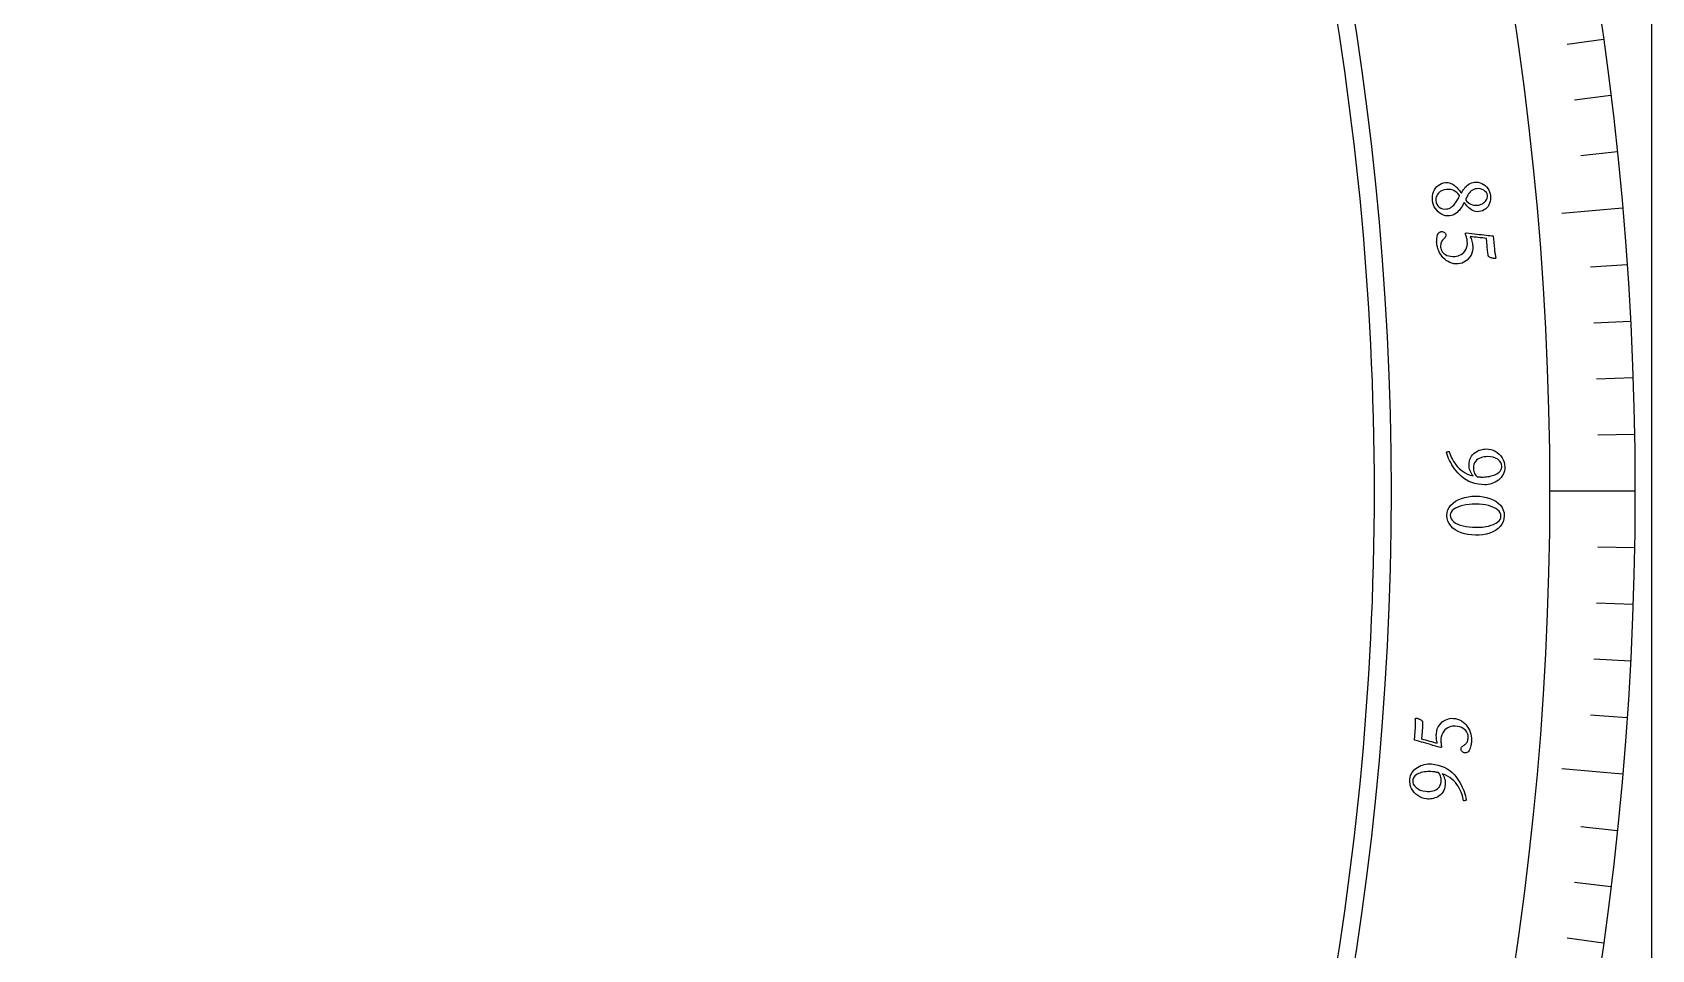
# Model space of a CAD drawing. Header units: millimetres. Extents: x -105 to 105, y -105 to 135.
# Drawn here: x 52.9 to 105, y -14.7 to 14.8 of the extents above; entities that cross this region are included whole.
import ezdxf

# ---------------------------------------------------------------- set-up
doc = ezdxf.new("R2010")
doc.units = ezdxf.units.MM
for name, color, linetype in [('CUT_INNER', 6, 'Continuous'), ('CUT_OUTER', 1, 'Continuous'), ('ENGRAVE', 7, 'Continuous'), ('ENGRAVE_FINE', 8, 'Continuous'), ('TEXT', 5, 'Continuous')]:
    doc.layers.add(name, color=color, linetype=linetype)

msp = doc.modelspace()

# ---------------------------------------------------------------- linework, layer by layer
at = {"layer": 'CUT_INNER'}
msp.add_lwpolyline([(94.855, -15.2623), (94.9468, -14.68), (95.0351, -14.0971), (95.1198, -13.5137), (95.201, -12.9298), (95.2785, -12.3455), (95.3525, -11.7606), (95.4228, -11.1753), (95.4896, -10.5896), (95.5528, -10.0035), (95.6124, -9.417), (95.6684, -8.8302), (95.7207, -8.243), (95.7695, -7.6555), (95.8147, -7.0677), (95.8562, -6.4797), (95.8942, -5.8914), (95.9285, -5.3029), (95.9593, -4.7142), (95.9864, -4.1253), (96.0099, -3.5363), (96.0298, -2.9471), (96.0461, -2.3578), (96.0587, -1.7684), (96.0678, -1.179), (96.0732, -0.5895), (96.075, 0), (96.0732, 0.5895), (96.0678, 1.179), (96.0587, 1.7684), (96.0461, 2.3578), (96.0298, 2.9471), (96.0099, 3.5363), (95.9864, 4.1253), (95.9593, 4.7142), (95.9285, 5.3029), (95.8942, 5.8914), (95.8562, 6.4797), (95.8147, 7.0677), (95.7695, 7.6555), (95.7207, 8.243), (95.6684, 8.8302), (95.6124, 9.417), (95.5528, 10.0035), (95.4896, 10.5896), (95.4228, 11.1753), (95.3525, 11.7606), (95.2785, 12.3455), (95.201, 12.9298), (95.1198, 13.5137), (95.0351, 14.0971), (94.9468, 14.68), (94.855, 15.2623)], dxfattribs=at)
at = {"layer": 'CUT_OUTER'}
msp.add_lwpolyline([(105, 28.1347), (105, -28.1347), (76.8653, -76.8653), (28.1347, -105), (-28.1347, -105), (-76.8653, -76.8653), (-105, -28.1347), (-105, 28.1347)], dxfattribs=at)
at = {"layer": 'ENGRAVE'}
for points in [[(104.067, 9.1047), (102.111, 8.9336)], [(104.4645, 0), (101.7156, 0)], [(104.067, -9.1047), (102.111, -8.9336)]]:
    msp.add_lwpolyline(points, dxfattribs=at)
for radius in [104.4645, 101.7156, 96.6105]:
    msp.add_circle((0, 0), radius, dxfattribs=at)
at = {"layer": 'ENGRAVE_FINE'}
for points in [[(103.4479, 14.5386), (102.2812, 14.3747)], [(103.6858, 12.731), (102.5165, 12.5874)], [(103.8922, 10.9195), (102.7206, 10.7964)], [(104.21, 7.2871), (103.0348, 7.2049)], [(104.3213, 5.4672), (103.1448, 5.4056)], [(104.4009, 3.6458), (103.2235, 3.6046)], [(104.4486, 1.8232), (103.2707, 1.8026)], [(104.4486, -1.8232), (103.2707, -1.8026)], [(104.4009, -3.6458), (103.2235, -3.6046)], [(104.3213, -5.4672), (103.1448, -5.4056)], [(104.21, -7.2871), (103.0348, -7.2049)], [(103.8922, -10.9195), (102.7206, -10.7964)], [(103.6858, -12.731), (102.5165, -12.5874)], [(103.4479, -14.5386), (102.2812, -14.3747)]]:
    msp.add_lwpolyline(points, dxfattribs=at)
at = {"layer": 'TEXT'}
for points in [[(99.8125, 9.5119), (99.8154, 9.4479), (99.8119, 9.386), (99.8018, 9.3263), (99.7852, 9.2689), (99.7624, 9.215), (99.7335, 9.1659), (99.6987, 9.1218), (99.6578, 9.0826), (99.6111, 9.0496), (99.5585, 9.0244), (99.5, 9.0068), (99.4356, 8.9969), (99.3816, 8.9953), (99.3306, 9.0007), (99.2827, 9.0131), (99.2378, 9.0324), (99.1958, 9.0567), (99.1564, 9.084), (99.1197, 9.1143), (99.0857, 9.1475), (99.0541, 9.182), (99.0248, 9.2156), (98.9978, 9.2486), (98.973, 9.2808), (98.969, 9.2882), (98.9647, 9.2904), (98.9602, 9.2874), (98.9555, 9.2792), (98.9344, 9.2329), (98.9096, 9.1864), (98.8811, 9.1398), (98.8489, 9.0931), (98.8136, 9.0481), (98.7757, 9.0066), (98.7353, 8.9686), (98.6924, 8.9341), (98.6473, 8.9048), (98.6004, 8.8826), (98.5519, 8.8674), (98.5016, 8.8593), (98.4313, 8.8578), (98.3638, 8.8661), (98.2992, 8.8841), (98.2373, 8.912), (98.1796, 8.9479), (98.1273, 8.9904), (98.0805, 9.0394), (98.0392, 9.0949), (98.0045, 9.1553), (97.9778, 9.2187), (97.9591, 9.2852), (97.9483, 9.3548), (97.9448, 9.4301), (97.9489, 9.5019), (97.9607, 9.5703), (97.9802, 9.6352), (98.0067, 9.6953), (98.0397, 9.7494), (98.0792, 9.7973), (98.1252, 9.8391), (98.1769, 9.8739), (98.2334, 9.9007), (98.2947, 9.9196), (98.361, 9.9305), (98.4069, 9.9326), (98.4511, 9.9293), (98.4937, 9.9207), (98.5345, 9.9067), (98.5736, 9.8887), (98.6108, 9.8678), (98.6459, 9.8442), (98.6792, 9.8177), (98.7104, 9.7897), (98.7394, 9.7612), (98.7662, 9.7324), (98.7909, 9.7031), (98.8134, 9.6748), (98.8338, 9.6492), (98.8521, 9.6261), (98.8683, 9.6055), (98.8729, 9.6015), (98.8769, 9.6004), (98.8802, 9.6022), (98.8829, 9.6069), (98.8994, 9.6388), (98.9197, 9.6724), (98.9436, 9.7076), (98.9712, 9.7445), (99.0022, 9.7811), (99.0361, 9.8154), (99.0731, 9.8475), (99.113, 9.8772), (99.1558, 9.903), (99.2014, 9.9228), (99.2498, 9.9369), (99.301, 9.9451), (99.3617, 9.947), (99.421, 9.9403), (99.479, 9.9252), (99.5355, 9.9015), (99.5892, 9.8705), (99.6385, 9.8337), (99.6834, 9.791), (99.7239, 9.7424), (99.7581, 9.6894), (99.7842, 9.6332), (99.8024, 9.5741), (99.8125, 9.5119)], [(98.0512, 9.3588), (98.063, 9.293), (98.085, 9.2353), (98.1173, 9.1858), (98.1599, 9.1443), (98.2106, 9.1124), (98.2673, 9.0915), (98.33, 9.0816), (98.3986, 9.0826), (98.4416, 9.0897), (98.4827, 9.1029), (98.5219, 9.1222), (98.5593, 9.1476), (98.5945, 9.1771), (98.6273, 9.2085), (98.6577, 9.242), (98.6857, 9.2775), (98.7112, 9.3133), (98.734, 9.3478), (98.7542, 9.381), (98.7718, 9.4127), (98.7864, 9.4409), (98.7979, 9.4633), (98.8063, 9.4798), (98.8115, 9.4905), (98.8135, 9.4963), (98.8149, 9.5012), (98.8156, 9.5053), (98.8157, 9.5087), (98.8151, 9.5127), (98.8142, 9.5159), (98.8131, 9.5184), (98.8116, 9.5201), (98.7685, 9.5711), (98.7236, 9.614), (98.6769, 9.6487), (98.6284, 9.6753), (98.5765, 9.6941), (98.5199, 9.7056), (98.4584, 9.7098), (98.3922, 9.7066), (98.3361, 9.6982), (98.2848, 9.6843), (98.2383, 9.665), (98.1966, 9.6403), (98.1598, 9.6116), (98.1283, 9.5803), (98.102, 9.5464), (98.0809, 9.5099), (98.0652, 9.4722), (98.055, 9.4344), (98.0504, 9.3966), (98.0512, 9.3588)], [(99.7117, 9.5172), (99.7011, 9.5665), (99.6791, 9.6108), (99.6458, 9.65), (99.6012, 9.6842), (99.5491, 9.7111), (99.4936, 9.7285), (99.4345, 9.7364), (99.372, 9.7348), (99.3203, 9.7265), (99.2735, 9.7122), (99.2315, 9.6918), (99.1944, 9.6654), (99.1615, 9.635), (99.1322, 9.6026), (99.1067, 9.5681), (99.0849, 9.5316), (99.0657, 9.4953), (99.0481, 9.4613), (99.0321, 9.4298), (99.0177, 9.4006), (99.0168, 9.3972), (99.0163, 9.3931), (99.0162, 9.3882), (99.0165, 9.3827), (99.0166, 9.3814), (99.0167, 9.3805), (99.0168, 9.38), (99.0168, 9.3798), (99.0174, 9.3756), (99.0183, 9.3718), (99.0195, 9.3684), (99.0211, 9.3654), (99.0561, 9.3264), (99.0943, 9.2922), (99.1358, 9.2627), (99.1805, 9.2379), (99.2284, 9.219), (99.2792, 9.207), (99.3332, 9.202), (99.3901, 9.2039), (99.432, 9.2099), (99.4727, 9.2201), (99.5123, 9.2345), (99.5507, 9.253), (99.5868, 9.2753), (99.6193, 9.3008), (99.6481, 9.3295), (99.6733, 9.3614), (99.6933, 9.3963), (99.7063, 9.4339), (99.7124, 9.4742), (99.7117, 9.5172)], [(99.2406, 7.8937), (99.2423, 7.8111), (99.234, 7.7343), (99.2156, 7.6631), (99.1871, 7.5977), (99.1509, 7.5385), (99.1091, 7.4856), (99.0619, 7.4393), (99.0092, 7.3994), (98.953, 7.3668), (98.8953, 7.3422), (98.8361, 7.3257), (98.7753, 7.3171), (98.7036, 7.3158), (98.6347, 7.3225), (98.5687, 7.3374), (98.5056, 7.3603), (98.446, 7.39), (98.3903, 7.4251), (98.3387, 7.4656), (98.291, 7.5115), (98.2477, 7.5618), (98.209, 7.6155), (98.175, 7.6727), (98.1457, 7.7333), (98.1213, 7.7962), (98.1024, 7.8603), (98.0889, 7.9254), (98.0808, 7.9918), (98.0794, 8.0213), (98.0797, 8.0543), (98.0817, 8.091), (98.0855, 8.1314), (98.0914, 8.1726), (98.0998, 8.2121), (98.1107, 8.2497), (98.1242, 8.2856), (98.1295, 8.2926), (98.1376, 8.3014), (98.1485, 8.3118), (98.1622, 8.324), (98.1776, 8.3356), (98.1936, 8.3443), (98.2102, 8.3501), (98.2275, 8.353), (98.2569, 8.3532), (98.2839, 8.3486), (98.3082, 8.3392), (98.3301, 8.325), (98.3483, 8.3075), (98.3619, 8.2884), (98.3708, 8.2675), (98.3751, 8.245), (98.3746, 8.2172), (98.3681, 8.1919), (98.3557, 8.1693), (98.3374, 8.1493), (98.3168, 8.1306), (98.2974, 8.1119), (98.2794, 8.093), (98.2626, 8.0741), (98.2454, 8.0512), (98.2315, 8.0265), (98.2209, 8), (98.2135, 7.9718), (98.2087, 7.9429), (98.206, 7.9144), (98.2052, 7.8862), (98.2064, 7.8583), (98.2121, 7.8206), (98.2231, 7.783), (98.2394, 7.7457), (98.261, 7.7087), (98.2886, 7.6735), (98.3229, 7.642), (98.3639, 7.614), (98.4116, 7.5897), (98.4666, 7.5708), (98.5292, 7.5591), (98.5996, 7.5546), (98.6777, 7.5572), (98.7234, 7.5636), (98.7695, 7.5757), (98.816, 7.5936), (98.8631, 7.6172), (98.9083, 7.647), (98.9493, 7.6833), (98.9861, 7.7261), (99.0187, 7.7755), (99.0445, 7.832), (99.061, 7.8964), (99.0682, 7.9685), (99.0661, 8.0484), (99.0632, 8.0739), (99.0583, 8.1033), (99.0515, 8.1365), (99.0426, 8.1737), (99.0327, 8.2101), (99.0227, 8.2409), (99.0125, 8.2661), (99.0023, 8.2858), (99.0028, 8.2901), (99.0049, 8.2945), (99.0087, 8.2988), (99.0142, 8.303), (99.0206, 8.3068), (99.0272, 8.3097), (99.0341, 8.3116), (99.0413, 8.3127), (99.1232, 8.3033), (99.205, 8.2938), (99.2868, 8.2844), (99.3687, 8.2749), (99.4491, 8.2655), (99.5267, 8.2564), (99.6016, 8.2477), (99.6736, 8.2392), (99.741, 8.2315), (99.8019, 8.2248), (99.8562, 8.2193), (99.904, 8.215), (99.9382, 7.788), (99.9409, 7.7582), (99.9443, 7.7281), (99.9485, 7.6976), (99.9535, 7.6669), (99.9588, 7.6373), (99.964, 7.6103), (99.9693, 7.5859), (99.9745, 7.5641), (99.9791, 7.5461), (99.9824, 7.5333), (99.9843, 7.5256), (99.985, 7.5231), (99.9813, 7.5156), (99.978, 7.5088), (99.9749, 7.5025), (99.9722, 7.4968), (99.9693, 7.492), (99.9655, 7.4884), (99.9609, 7.4861), (99.9555, 7.4851), (99.9493, 7.4853), (99.9395, 7.4865), (99.9262, 7.4888), (99.9093, 7.492), (99.8901, 7.4964), (99.8699, 7.5018), (99.8487, 7.5082), (99.8265, 7.5156), (99.8045, 7.5241), (99.7839, 7.5336), (99.7647, 7.5442), (99.7469, 7.5558), (99.7416, 7.5866), (99.7361, 7.6204), (99.7304, 7.6572), (99.7244, 7.6969), (99.7184, 7.74), (99.713, 7.7868), (99.7079, 7.8374), (99.7032, 7.8918), (99.6837, 8.1343), (99.618, 8.1423), (99.5517, 8.1499), (99.4849, 8.1574), (99.4176, 8.1646), (99.3508, 8.1718), (99.2856, 8.1793), (99.2221, 8.1871), (99.1601, 8.1953), (99.174, 8.1645), (99.1873, 8.129), (99.2001, 8.0888), (99.2123, 8.044), (99.223, 7.9992), (99.2313, 7.9592), (99.2372, 7.924), (99.2406, 7.8937)], [(98.4768, 1.2799), (98.4935, 1.2333), (98.5132, 1.1836), (98.5359, 1.1307), (98.5615, 1.0748), (98.5907, 1.0173), (98.6243, 0.9595), (98.6623, 0.9016), (98.7047, 0.8435), (98.752, 0.7867), (98.805, 0.7326), (98.8637, 0.6812), (98.928, 0.6326), (98.9986, 0.5883), (99.0764, 0.5501), (99.1613, 0.518), (99.2533, 0.4918), (99.224, 0.5299), (99.1982, 0.5707), (99.1758, 0.6142), (99.1568, 0.6605), (99.1418, 0.7069), (99.1309, 0.7505), (99.1242, 0.7913), (99.1218, 0.8294), (99.1247, 0.9014), (99.1345, 0.9674), (99.1513, 1.0275), (99.1752, 1.0815), (99.2045, 1.13), (99.2376, 1.1735), (99.2747, 1.2119), (99.3157, 1.2452), (99.3592, 1.2737), (99.4039, 1.2979), (99.4497, 1.3177), (99.4966, 1.3331), (99.543, 1.3447), (99.587, 1.3531), (99.6287, 1.3584), (99.6681, 1.3605), (99.7472, 1.3567), (99.8232, 1.343), (99.8961, 1.3194), (99.9657, 1.2859), (100.0306, 1.244), (100.0891, 1.1951), (100.1412, 1.1391), (100.187, 1.0762), (100.2243, 1.0078), (100.2511, 0.9356), (100.2675, 0.8595), (100.2734, 0.7796), (100.2703, 0.7157), (100.26, 0.6549), (100.2424, 0.5972), (100.2177, 0.5427), (100.187, 0.4917), (100.1517, 0.4447), (100.1118, 0.4015), (100.0673, 0.3623), (100.019, 0.3272), (99.968, 0.2966), (99.9142, 0.2705), (99.8577, 0.2489), (99.7998, 0.2319), (99.7421, 0.2198), (99.6846, 0.2124), (99.6272, 0.2099), (99.5186, 0.214), (99.4128, 0.2268), (99.31, 0.2482), (99.21, 0.2782), (99.1147, 0.3168), (99.0255, 0.364), (98.9425, 0.4197), (98.8657, 0.4841), (98.8107, 0.5358), (98.7579, 0.592), (98.7072, 0.6524), (98.6587, 0.7172), (98.6129, 0.7845), (98.5706, 0.8523), (98.5317, 0.9205), (98.4963, 0.9894), (98.4646, 1.0572), (98.4372, 1.1228), (98.414, 1.1859), (98.395, 1.2468), (98.3971, 1.2561), (98.4036, 1.2637), (98.4145, 1.2695), (98.4299, 1.2735), (98.446, 1.2763), (98.4592, 1.2783), (98.4694, 1.2795), (98.4768, 1.2799)], [(99.3797, 0.4689), (99.4033, 0.4662), (99.4274, 0.4639), (99.4518, 0.462), (99.4766, 0.4605), (99.5016, 0.4593), (99.5265, 0.4585), (99.5515, 0.4581), (99.5765, 0.458), (99.6255, 0.4595), (99.6755, 0.4636), (99.7267, 0.4703), (99.779, 0.4796), (99.8309, 0.4916), (99.8809, 0.5061), (99.9291, 0.5232), (99.9754, 0.5429), (100.0187, 0.5654), (100.0577, 0.5908), (100.0925, 0.6193), (100.1231, 0.6506), (100.1479, 0.6848), (100.1655, 0.7215), (100.176, 0.7608), (100.1792, 0.8026), (100.1706, 0.868), (100.1459, 0.9275), (100.105, 0.9811), (100.048, 1.0287), (99.9789, 1.0676), (99.9019, 1.095), (99.8169, 1.111), (99.724, 1.1156), (99.6646, 1.1127), (99.607, 1.1054), (99.551, 1.0937), (99.4968, 1.0776), (99.4461, 1.0566), (99.4008, 1.0301), (99.3608, 0.9982), (99.3262, 0.9608), (99.2983, 0.9177), (99.2786, 0.8683), (99.2669, 0.8128), (99.2634, 0.7511), (99.2648, 0.7193), (99.2686, 0.686), (99.2748, 0.6509), (99.2834, 0.6143), (99.2968, 0.577), (99.3173, 0.5404), (99.3449, 0.5044), (99.3797, 0.4689)], [(100.2557, -0.7913), (100.247, -0.8899), (100.2224, -0.9803), (100.1821, -1.0625), (100.1261, -1.1365), (100.0569, -1.2019), (99.9774, -1.2586), (99.8875, -1.3066), (99.7872, -1.3458), (99.6793, -1.3761), (99.5666, -1.3972), (99.4491, -1.4091), (99.3267, -1.4118), (99.2044, -1.4055), (99.0873, -1.3901), (98.9752, -1.3655), (98.8682, -1.332), (98.7689, -1.2899), (98.6799, -1.2398), (98.6014, -1.1816), (98.5331, -1.1155), (98.478, -1.0417), (98.4389, -0.9607), (98.4158, -0.8724), (98.4086, -0.7768), (98.4173, -0.6837), (98.4418, -0.5974), (98.4822, -0.5176), (98.5384, -0.4444), (98.6077, -0.3786), (98.6872, -0.321), (98.7769, -0.2716), (98.8769, -0.2303), (98.9844, -0.1978), (99.0969, -0.1746), (99.2143, -0.1607), (99.3366, -0.1562), (99.4589, -0.161), (99.5763, -0.1751), (99.6886, -0.1984), (99.796, -0.231), (99.8957, -0.2725), (99.9848, -0.3226), (100.0634, -0.3814), (100.1315, -0.4487), (100.1864, -0.5238), (100.2254, -0.606), (100.2485, -0.6951), (100.2557, -0.7913)], [(100.1499, -0.8054), (100.1434, -0.7465), (100.1232, -0.6919), (100.0891, -0.6414), (100.0412, -0.5952), (99.9817, -0.5536), (99.9128, -0.517), (99.8345, -0.4854), (99.7468, -0.4588), (99.6518, -0.4376), (99.5517, -0.4224), (99.4463, -0.4131), (99.3359, -0.4097), (99.2266, -0.4122), (99.1218, -0.4206), (99.0216, -0.4349), (98.926, -0.455), (98.8373, -0.4802), (98.758, -0.5095), (98.688, -0.5431), (98.6273, -0.5809), (98.5782, -0.6224), (98.543, -0.6671), (98.5218, -0.7149), (98.5144, -0.7659), (98.5211, -0.8275), (98.5421, -0.8838), (98.5774, -0.9348), (98.6271, -0.9804), (98.6887, -1.0208), (98.7599, -1.0561), (98.8407, -1.0862), (98.9311, -1.1112), (99.0283, -1.1309), (99.1297, -1.1454), (99.2351, -1.1546), (99.3446, -1.1585), (99.4549, -1.157), (99.5595, -1.1496), (99.6585, -1.1364), (99.7519, -1.1174), (99.8378, -1.0932), (99.9147, -1.0644), (99.9824, -1.031), (100.041, -0.993), (100.0883, -0.951), (100.1222, -0.9058), (100.1427, -0.8572), (100.1499, -0.8054)], [(98.0696, -7.8005), (98.0808, -7.7197), (98.101, -7.6459), (98.1301, -7.5793), (98.1681, -7.5197), (98.2129, -7.4671), (98.2621, -7.4217), (98.3157, -7.3833), (98.3737, -7.3519), (98.4341, -7.3282), (98.4948, -7.3125), (98.5559, -7.3049), (98.6172, -7.3054), (98.6884, -7.3146), (98.7555, -7.3315), (98.8186, -7.356), (98.8775, -7.3881), (98.9321, -7.4265), (98.9818, -7.4698), (99.0268, -7.5179), (99.0669, -7.5708), (99.1021, -7.6276), (99.132, -7.6871), (99.1567, -7.7494), (99.1762, -7.8145), (99.1902, -7.8811), (99.1987, -7.9481), (99.2016, -8.0153), (99.1988, -8.0829), (99.1954, -8.1125), (99.1897, -8.1455), (99.1816, -8.1818), (99.1712, -8.2214), (99.1586, -8.2615), (99.1437, -8.2995), (99.1267, -8.3351), (99.1074, -8.3686), (99.1009, -8.3747), (99.0915, -8.3821), (99.079, -8.3906), (99.0634, -8.4004), (99.0463, -8.4093), (99.029, -8.4152), (99.0116, -8.4182), (98.9941, -8.4182), (98.965, -8.4134), (98.9393, -8.4043), (98.9169, -8.3908), (98.8977, -8.3731), (98.8827, -8.3527), (98.8725, -8.3314), (98.8672, -8.3093), (98.8667, -8.2862), (98.8719, -8.2587), (98.8825, -8.2347), (98.8984, -8.2144), (98.9198, -8.1976), (98.9432, -8.1824), (98.9654, -8.167), (98.9863, -8.1512), (99.006, -8.1352), (99.0267, -8.1152), (99.0444, -8.0929), (99.0592, -8.0683), (99.0711, -8.0414), (99.0805, -8.0134), (99.0878, -7.9854), (99.0931, -7.9575), (99.0963, -7.9295), (99.0967, -7.891), (99.0918, -7.8519), (99.0816, -7.8121), (99.0661, -7.7718), (99.0443, -7.7325), (99.0153, -7.6958), (98.9791, -7.6617), (98.9357, -7.6302), (98.8844, -7.603), (98.8242, -7.5817), (98.7554, -7.5665), (98.6777, -7.5572), (98.6317, -7.5566), (98.5843, -7.5615), (98.5355, -7.572), (98.4854, -7.5881), (98.4362, -7.6105), (98.3901, -7.6398), (98.3471, -7.6762), (98.3073, -7.7196), (98.2729, -7.771), (98.2465, -7.8315), (98.228, -7.9009), (98.2173, -7.9795), (98.2161, -8.0048), (98.2161, -8.0344), (98.2175, -8.068), (98.2202, -8.1059), (98.224, -8.143), (98.2288, -8.1748), (98.2347, -8.2012), (98.2415, -8.2221), (98.2403, -8.2263), (98.2375, -8.2302), (98.233, -8.2338), (98.227, -8.237), (98.22, -8.2396), (98.213, -8.2413), (98.2058, -8.2421), (98.1986, -8.242), (98.1194, -8.2192), (98.0403, -8.1965), (97.9611, -8.1737), (97.882, -8.1511), (97.8042, -8.1288), (97.7291, -8.1073), (97.6567, -8.0866), (97.587, -8.0667), (97.5217, -8.0483), (97.4627, -8.0321), (97.41, -8.018), (97.3636, -8.0061), (97.3969, -7.59), (97.3988, -7.5609), (97.4, -7.5313), (97.4005, -7.5014), (97.4002, -7.471), (97.3994, -7.4417), (97.3983, -7.4149), (97.3967, -7.3906), (97.3948, -7.3689), (97.3929, -7.3509), (97.3916, -7.3381), (97.3908, -7.3304), (97.3905, -7.3279), (97.3952, -7.3212), (97.3995, -7.3151), (97.4035, -7.3095), (97.407, -7.3044), (97.4106, -7.3002), (97.4149, -7.2974), (97.4198, -7.2958), (97.4253, -7.2956), (97.4314, -7.2967), (97.4409, -7.2993), (97.4537, -7.3035), (97.4699, -7.3091), (97.4883, -7.3161), (97.5074, -7.3243), (97.5275, -7.3336), (97.5483, -7.3441), (97.5688, -7.3556), (97.5877, -7.3678), (97.6052, -7.3809), (97.621, -7.3947), (97.6217, -7.4254), (97.622, -7.4589), (97.6222, -7.4953), (97.6221, -7.5347), (97.6214, -7.5772), (97.6196, -7.6234), (97.6169, -7.6731), (97.613, -7.7263), (97.5939, -7.9638), (97.6575, -7.982), (97.7217, -8.0001), (97.7864, -8.0181), (97.8517, -8.036), (97.9165, -8.0538), (97.9795, -8.0717), (98.041, -8.0897), (98.1007, -8.1077), (98.092, -8.0754), (98.0847, -8.0386), (98.0785, -7.9974), (98.0737, -7.9517), (98.0703, -7.9063), (98.0685, -7.866), (98.0682, -7.8307), (98.0696, -7.8005)], [(98.9489, -9.9543), (98.9375, -9.9056), (98.9235, -9.8535), (98.9069, -9.7981), (98.8876, -9.7392), (98.8648, -9.6784), (98.8376, -9.617), (98.806, -9.555), (98.77, -9.4924), (98.7288, -9.4307), (98.6817, -9.3713), (98.6286, -9.3141), (98.5695, -9.2592), (98.5036, -9.2081), (98.4299, -9.1625), (98.3486, -9.1223), (98.2596, -9.0875), (98.285, -9.128), (98.3068, -9.1709), (98.3247, -9.2163), (98.339, -9.264), (98.3493, -9.3115), (98.3557, -9.3558), (98.3581, -9.397), (98.3566, -9.435), (98.3463, -9.5061), (98.3295, -9.5705), (98.3064, -9.6281), (98.2768, -9.6791), (98.2424, -9.7239), (98.2047, -9.7632), (98.1636, -9.797), (98.1192, -9.8253), (98.0728, -9.8485), (98.0257, -9.8673), (97.978, -9.8816), (97.9296, -9.8914), (97.8822, -9.8975), (97.8375, -9.9008), (97.7955, -9.9012), (97.7561, -9.8988), (97.6779, -9.886), (97.604, -9.864), (97.5343, -9.8327), (97.4688, -9.7923), (97.409, -9.7442), (97.3562, -9.6901), (97.3104, -9.6301), (97.2716, -9.564), (97.2417, -9.4937), (97.2225, -9.4209), (97.214, -9.3454), (97.2162, -9.2674), (97.2257, -9.2058), (97.2419, -9.148), (97.265, -9.0938), (97.2949, -9.0434), (97.3302, -8.9969), (97.3698, -8.9545), (97.4136, -8.9164), (97.4615, -8.8824), (97.5128, -8.8528), (97.5664, -8.8278), (97.6223, -8.8073), (97.6806, -8.7913), (97.7398, -8.78), (97.7983, -8.7734), (97.8563, -8.7715), (97.9136, -8.7742), (98.0214, -8.7882), (98.1256, -8.8105), (98.226, -8.8411), (98.3228, -8.88), (98.4142, -8.9272), (98.4985, -8.9824), (98.5758, -9.0458), (98.6461, -9.1173), (98.6958, -9.1743), (98.7428, -9.2356), (98.7871, -9.3011), (98.8288, -9.3708), (98.8674, -9.4429), (98.9024, -9.5152), (98.9339, -9.5877), (98.9617, -9.6605), (98.9858, -9.7321), (99.0059, -9.8009), (99.0219, -9.867), (99.0339, -9.9302), (99.0308, -9.9394), (99.0235, -9.9462), (99.0119, -9.9508), (98.9962, -9.9531), (98.9799, -9.9541), (98.9665, -9.9546), (98.9562, -9.9547), (98.9489, -9.9543)], [(98.136, -9.0525), (98.1127, -9.0476), (98.0889, -9.0431), (98.0648, -9.0388), (98.0403, -9.0349), (98.0156, -9.0313), (97.9908, -9.0281), (97.966, -9.0253), (97.9411, -9.0228), (97.8922, -9.0196), (97.842, -9.0188), (97.7904, -9.0205), (97.7375, -9.0245), (97.6847, -9.0312), (97.6335, -9.0405), (97.584, -9.0525), (97.536, -9.0672), (97.4907, -9.0849), (97.4494, -9.1059), (97.412, -9.1301), (97.3786, -9.1575), (97.3505, -9.1882), (97.3293, -9.2221), (97.315, -9.2592), (97.3076, -9.2994), (97.3095, -9.3638), (97.328, -9.4242), (97.3631, -9.4805), (97.4148, -9.5329), (97.4794, -9.5782), (97.553, -9.6133), (97.6357, -9.6381), (97.7276, -9.6528), (97.7869, -9.6565), (97.845, -9.6556), (97.9019, -9.6502), (97.9575, -9.6403), (98.0102, -9.6251), (98.0581, -9.6039), (98.1013, -9.5767), (98.1396, -9.5435), (98.1719, -9.5039), (98.1967, -9.4572), (98.214, -9.4035), (98.2238, -9.3429), (98.2256, -9.3113), (98.2252, -9.278), (98.2225, -9.2427), (98.2176, -9.2056), (98.208, -9.1675), (98.1912, -9.1292), (98.1672, -9.0909), (98.136, -9.0525)]]:
    msp.add_lwpolyline(points, close=True, dxfattribs=at)

doc.saveas('drawing.dxf')
